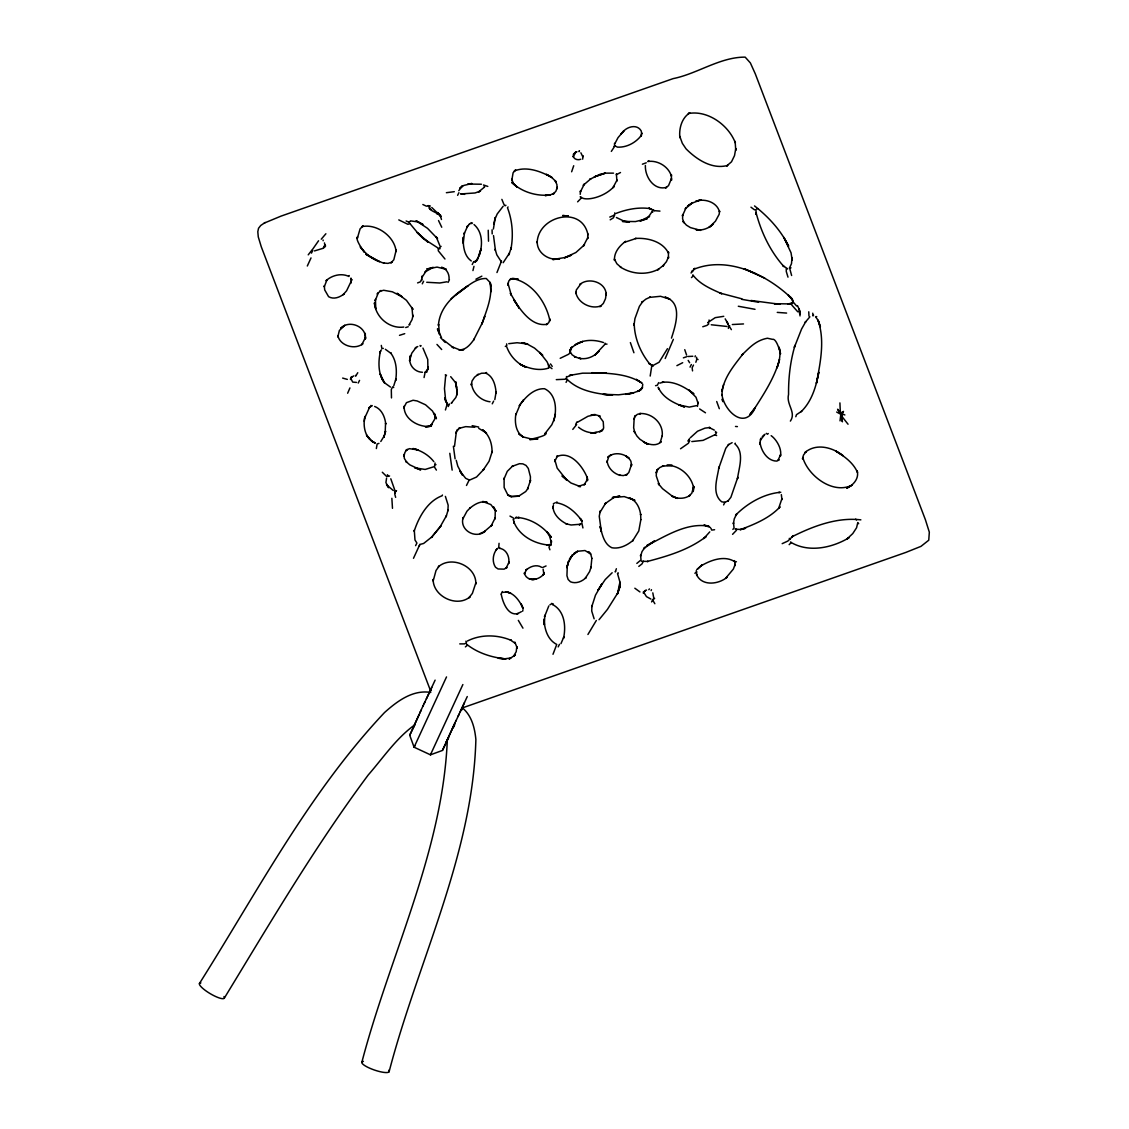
<?xml version="1.0" encoding="UTF-8"?>
<svg xmlns="http://www.w3.org/2000/svg" width="1129" height="1129" viewBox="0 0 1129 1129"><rect width="100%" height="100%" fill="white"/><g stroke="black" fill="none" stroke-linecap="round" stroke-linejoin="round"><path stroke-width="1.5" d="M691.075 273.049L692.387 270.452M457.132 391.834L455.594 381.743L457.132 391.834L457.132 390.803L456.723 395.023L457.189 393.541L455.862 397.464L451.233 403.265L452.066 402.616M364.272 421.315L364.907 416.46C362.677 426.254 365.062 438.927 375.336 443.062L371.568 441.072L374.687 442.822M417.603 282.899L420.369 281.841L421.738 279.145M440.366 216.514L440.409 214.919M350.964 278.073L350.78 283.21L350.936 281.798L346.589 290.788L343.089 294.74L344.19 293.794C339.928 297.294 333.747 299.778 328.595 296.673L324.7 289.899L324.291 285.764L324.291 286.738L327.043 279.682L326.013 280.74C331.94 275.222 341.494 272.837 348.96 276.478L349.214 275.547M440.225 215.314L441.481 219.478M454.507 446.294L456.37 431.631L455.89 433.183L457.838 429.472L456.92 430.516L459.828 428.018L458.727 428.441L465.698 426.635L474.829 427.242M490.861 291.846L490.254 282.49C492.78 296.715 486.317 310.785 481.9 324.037L484.764 316.36L484.256 317.729M550.952 545.208L551.404 540.862L551.432 542.442L549.287 535.428L546.619 531.59L551.375 537.249C543.374 526.566 531.18 518.677 517.717 517.491L519.312 517.548L515.304 517.985L516.419 517.04M796.622 306.015L792.925 301.739L792.981 300.116M754.722 408.317C764.516 392.963 774.692 377.269 779.532 359.53L777.02 367.885C779.433 361.379 781.085 353.236 779.038 347.111C783.117 366.572 778.29 337.726 772.462 339.335L767.395 338.234C756.176 340.379 750.108 346.998 741.993 354.958L743.235 353.589C733.892 365.782 722.221 379.019 721.953 395.178L721.911 394.515C724.07 410.617 744.731 431.165 755.287 407.569L750.023 414.399L755.287 407.569M728.388 328.412L728.459 326.521L729.701 325.815M812.753 313.185L813.021 315.937L813.614 315.174M421.71 280.5L421.893 276.168L421.766 277.734L426.169 270.946L425.012 271.976L433.211 267.319L426.72 269.097L437.036 267.093L446.28 269.309L441.566 267.291C446.717 268.73 449.483 274.149 449.074 279.258M501.459 261.999L496.816 254.844L495.151 249.34L495.419 250.328L493.514 235.594M582.677 159.147L582.945 155.675L582.832 156.846L580.885 152.81M696.607 357.23L696.537 358.5L698.032 359.601M395.221 493.218L395.319 491.397L396.533 490.621M689.41 438.772L688.097 441.368M650.191 376.056L651.729 366.149L659.068 362.254L667.451 348.692M567.379 379.767L566.066 382.364M376.352 448.552L377.142 443.965L378.963 443.387M576.651 424.546L572.784 429.387M493.401 228.989L495.264 217.516L493.825 223.867M498.736 547.339L499.06 543.317M365.387 338.898L365.5 337.458L361.774 344.754L362.861 343.696C355.099 350.202 340.083 345.827 337.853 335.694L337.811 336.879L339.377 330.487L344.797 325.279L340.619 328.398C348.917 319.295 366.727 326.45 365.387 338.898L365.26 333.351L365.288 334.65M580.221 194.343L580.56 190.759L580.334 191.972L584.356 184.013L583.227 185.325L590.89 178.721L589.804 179.342L599.88 174.374L605.285 173.146L594.32 176.844L605.469 173.146L613.499 173.146M693.573 487.897L693.234 491.609L693.714 486.486L691.767 493.288L689 495.998L690.017 495.363C684.654 499.089 677.555 499.117 671.84 496.167L677.471 498.411L671.6 495.645L662.497 488.645L658.235 483.522L659.364 485.047L656.245 475.859L656.499 471.597L656.274 472.952L657.826 469.255L656.683 470.44L659.745 467.575L663.612 465.825L662.342 466.206L672.235 465.36L666.787 465.331C679.277 465.049 691.512 475.662 693.573 487.897L693.714 486.486M312.747 250.553L311.435 253.15M576.919 421.95L575.607 424.546M553.393 505.185L553.069 508.219L552.914 506.596C553.365 514.951 560.365 520.963 567.421 524.336L565.954 523.743L571.105 524.999L580.362 524.237L579.318 524.985L581.872 523.15L582.931 527.949M715.476 432.421L715.574 431.419M614.571 143.341L614.458 144.399L618.015 137.667L623.956 130.724L620.837 134.012M380.798 441.495L384.34 435.709L383.804 437.304L385.172 432.76L385.568 423.065L385.751 424.137C384.989 417.038 381.785 409.178 374.645 406.454M358.203 383.07L359.558 380.388M582.211 520.413L582.014 521.937L580.334 518.536L581.252 519.904C575.113 511.719 566.363 504 555.863 502.715L557.006 501.968M424.067 377.552L425.125 372.302L428.131 369.141L427.298 370.1M445.433 409.968L447.296 403.745L444.685 397.958L445.786 401.656L444.473 388.63L445.673 375.562M710.931 528.259L711.707 530.108L714.586 529.727M580.235 196.686L581.11 198.238L577.625 201.837M522.671 611.226L522.91 609.801M604.763 344.486L594.757 355.155L599.203 350.964C594.263 356.581 586.84 359.883 579.346 358.302L580.983 358.712L574.492 356.82L576.016 357.3L572.093 354.816L570.046 351.514L570.117 352.643L570.921 347.817L570.117 352.643L568.677 354.21L560.196 358.302M651.602 601.926L652.915 599.33M622.982 131.754C627.484 126.519 637.193 123.795 641.23 130.978L641.738 134.111L641.794 133.01L640.623 136.299L641.611 135.014C636.135 142.522 626.835 147.659 617.422 147.123L614.966 145.881L611.325 151.385M581.28 197.152C584.328 201.202 603.422 198.309 614.19 186.341L612.991 187.682L617.027 180.033L616.871 181.12L616.42 173.781M492.258 403.829L493.627 401.134M458.924 192.734L457.612 195.331M423.601 281.248L422.288 283.845M658.687 382.59L657.332 385.271L655.554 385.681M642.754 384.199L642.203 388.559L642.472 387.346L640.341 390.267L641.385 388.912L637.603 391.467L639.79 390.535L632.028 393.315L625.621 394.36L633.595 392.92L618.579 394.825L603.154 394.303L612.525 395.235C596.183 393.725 578.006 390.902 566.179 378.413M484.242 187.075L484.539 185.777M840.032 420.863L840.992 412.932M555.44 413.934L553.746 420.835C557.091 409.94 556.244 394.049 544.503 388.715C533.551 388.277 525.154 397.549 519.255 405.748L523.475 400.005L522.642 401.148M472.938 270.579L473.968 266.345M448.227 406.553L449.54 403.956M553.746 420.835L554.085 419.438L551.827 424.772L544.898 433.705L545.815 432.859C549.146 437.064 514.457 441.481 537.94 438.856L531.942 439.209M386.555 478.273L385.92 482.605L388.686 487.714L386.513 484.778L393.301 490.522M409.7 735.233L421.131 710.197M411.521 731.634L409.714 735.219L414.089 747.215L430.459 754.821L442.441 750.446L452.87 727.556M314.469 250.92L323.289 248.253L324.94 244.725L324.969 245.656L324.46 242.904M723.59 384.566L721.84 390.987L722.165 389.815M695.027 356.835L695.323 355.818M426.818 371.737L428.258 366.742L427.905 368.266L427.736 359.445L422.952 348.085M445.39 496.393L448.157 505.185L447.917 510.76L448.128 509.885L446.096 516.814L446.435 515.727L439.971 527.116L431.391 537.503L440.931 525.846L439.971 527.116M364.695 418.083L369.649 407.146L368.83 407.95L372.217 405.565M385.172 432.76L385.638 431.193L383.804 437.304M469.099 480.305L476.537 477.031L483.833 469.354L483.043 470.285L489.069 461.281L492.216 451.431L492.004 452.588C492.343 444.205 489.52 435.117 482.662 429.867L486.514 433.042L478.738 428.357M579.29 150.834L579.05 151.653L579.487 150.905M671.473 338.121C675.608 325.194 683.116 302.628 665.052 297.082L669.426 298.973M502.391 591.511L501.078 594.108M790.371 421.103C796.552 412.127 785.967 404.591 788.564 394.416C788.395 377.862 790.286 361.224 795.014 345.333L794.336 347.365L801.604 328.976L805.781 321.624L805.217 322.301L809.888 316.826M494.812 399.595L496.097 391.975L496.139 393.414C495.659 385.85 493.5 376.423 485.809 373.149L481.518 373.233L477.271 374.983L478.273 374.292L474.533 377.241L472.049 380.967L471.273 385.144L471.527 383.662C472.557 392.991 480.813 400.724 490.042 401.783M361.887 1062.121C389.745 955.713 442.286 852.55 447.267 741.16M389.11 1071.703C417.744 961.739 472.825 854.865 475.873 739.481C474.744 727.993 471.837 716.026 462.721 708.123M695.845 362.268L696.72 359.544M617.464 593.91L619.863 586.925L617.464 593.91L619.962 582.084L619.638 587.39L619.793 581.562L617.507 573.518M321.257 239.193L325.886 233.759M795.804 416.714L796.495 414.668L801.759 411.168L801.11 411.704C811.836 401.359 816.126 386.471 818.807 372.231L816.408 383.338C820.303 362.832 825.144 340.309 817.946 320.128L820.402 326.944L818.581 321.073L815.561 316.713L816.747 316.6M552.998 654.284L556.752 644.447C547.89 639.96 544.347 629.502 544.093 619.017L544.347 624.916L544.827 615.319L544.503 616.773L548.793 605.963M571.641 171.777L573.715 165.737M496.958 272.541L501.502 261.039M419.254 546.055L419.847 544.474L423.643 543.458L432.068 536.769M651.137 590.566L651.461 589.691M690.045 367.123L691.357 364.526M596.31 620.484L587.927 634.484M415.599 545.646L416.911 543.049L414.978 539.972L414.287 530.207L414.16 531.265C418.732 517.138 427.581 501.078 442.145 495.758L442.441 495.01M558.163 646.903L559.476 644.306M723.604 504.903L724.917 502.306L728.388 500.712L727.81 501.177L730.886 497.296L737.801 477.299L737.477 478.767C738.93 467.688 744.787 452.39 734.824 443.796L735.304 443.203M616.378 568.734L615.22 571.951L615.714 571.161M393.767 385.793L395.969 378.723L395.63 380.515C397.112 371.116 396.632 360.461 390.479 352.742L391.142 353.476L385.342 349.284M482.436 322.598L473.672 339.914L474.222 339.123C470.595 344.232 465.882 350.315 458.924 349.891L463.709 349.708L459.475 349.75L451.995 346.815L453.548 347.887L443.669 340.111M673.364 339.335L665.207 358.5M347.647 393.231L349.934 387.924M503.167 262.704L509.447 253.122L508.756 254.956L511.395 247.449L510.901 249.255C513.54 235.538 512.453 220.734 507.457 207.694L508.064 206.96M494.841 219.421L497.212 213.96L503.181 206.226M413.482 558.305L419.847 544.474M307.314 266.007L311.025 257.92M419.184 714.431L413.51 727.034L415.049 723.971M451.896 729.659L446.223 742.247L446.872 741.047M419.748 713.02L423.375 705.188M429.697 692.698L430.671 690.595M430.093 692.021L430.784 690.511M451.783 729.743L453.858 725.425M461.436 710.056L462.819 707.248M453.181 726.709L454.832 723.294M453.9 725.157L456.102 720.401M461.394 710.324L462.114 708.772M423.121 705.907L424.871 701.97M424.179 703.635L427.115 697.172M455.848 721.135L467.265 696.551M457.993 716.506L459.108 714.107M426.381 698.879L435.117 680.138M427.51 696.48L431.744 687.462M460.237 711.693L464.471 702.69M453.265 727.768L454.719 724.663M791.627 275.504L789.538 267.855L791.485 263.72L792.008 257.595L792.191 260.263L791.048 252.811L783.78 237.33L788.649 246.249C780.845 230.161 768.284 216.74 754.539 205.93M381.263 349.877L379.908 352.742L380.445 351.175C378.144 361.619 377.89 374.066 384.58 383.027L380.191 373.967L382.166 379.372M414.188 726.046L414.738 724.903M446.519 676.92L414.075 747.215L414.907 745.662M462.876 684.541L430.431 754.835L431.01 753.777M448.608 737.689L447.451 740.116M413.68 727.132L411.887 730.858M446.915 741.259L442.497 750.362M466.489 485.47L469.212 479.952L465.698 478.343L459.828 470.976L462.551 475.182M448.382 737.914L447.267 740.229M472.204 264.539L473.517 261.942L476.579 261.18L473.728 261.688M355.649 376.098L356.072 375.237M312.55 249.396L318.561 240.773M458.783 190.674L462.467 185.735L459.701 188.402L463.92 185.41L471.95 183.519L467.872 184.041L481.406 184.225M496.816 549.117C492.794 554 491.919 561.917 495.532 567.252L498.072 568.96L504.098 569.143L506.949 567.464L506.046 568.367L509.038 562.059L508.643 563.498C509.998 557.006 506.314 548.793 499.074 548.285L499.695 547.579M764.982 434.242L760.452 440.084L760.791 438.264L759.817 444.134L760.015 442.399C761.017 450.796 767.438 461.112 776.738 461.084L779.137 459.771L777.966 460.477L780.591 454.662L780.435 456.102C782.228 448.255 775.75 438.842 771.163 435.681M520.144 404.535L515.77 414.865L515.939 413.651C514.485 421.921 515.572 432.294 523.306 437.177L518.832 433.861L523.291 436.979L532.225 439.195M617.845 592.824L607.43 609.406L599.033 619.708M608.785 456.553L607.021 462.184L607.077 460.971C607.868 468.013 613.541 473.615 620.23 475.408L619.482 475.182L623.293 475.591L627.075 474.434L625.946 475.365L628.811 472.557L631.647 464.16L631.464 465.67L630.956 461.422C629.53 457.584 621.599 453.011 629.192 458.43C623.617 453.082 613.541 451.699 607.712 457.4L611.114 454.691L610.182 455.439M560.972 643.615L563.964 636.657L563.526 638.308C566.236 625.833 564.444 610.704 552.533 604.509L551.756 603.352M617.648 573.687L618.184 572.784M199.452 983.472C257.708 891.176 309.134 792.502 384.509 712.554C397.112 701.264 412.678 689.494 430.742 692.43M224.318 998.121C270.339 922.52 315.316 845.946 368.28 774.903C382.985 758.081 395.616 739.029 413.778 725.58M601.447 584.709L601.955 583.876L597.805 590.509L605.215 579.572L612.158 572.756M355.974 375.647L357.78 372.711M601.955 583.876L595.477 595.181L591.808 606.598L591.963 605.497L591.723 611.057L594.122 618.819M844.845 414.95L841.754 413.778L843.476 411.379L841.895 414.174M692.387 271.779L694.871 268.279L693.573 269.422C727.302 255.337 767.565 274.784 792.092 298.846L788.296 295.064L792.276 299.721L790.921 297.421L792.925 301.739M709.774 531.872L703.762 538.575L706.175 536.473C689.24 549.724 667.846 556.075 647.326 561.466L648.159 561.466L641.413 561.226M475.422 261.73L478.414 257.835L475.422 261.73L477.68 258.682L480.94 249.17L479.006 256.085C482.789 245.826 482.958 232.207 474.025 224.544M690.271 437.798L697.553 431.222L704.99 428.131L709.929 427.524L708.97 427.439L714.304 430.107M570.738 349.002L569.609 350.427L572.572 346.843L570.738 348.127L577.074 343.78L582.705 341.452L575.098 344.867C583.383 339.349 594.32 339.42 603.507 342.553M723.76 316.318L715.221 317.658L707.728 322.612M648.822 589.691L649.443 588.915M732.876 529.402L734.048 527.963L733.511 522.713L733.37 523.828L734.273 518.832L736.771 513.808L735.515 515.276C747.299 503.252 764.008 493.627 780.788 492.272M716.619 432.351L715.264 435.046L716.633 435.554M732.128 442.667L728.191 444.868L728.854 444.346L725.778 448.312L718.623 468.591L718.961 467.053C717.465 478.019 711.411 493.444 721.643 501.784L724.917 502.306M421.089 345.672L420.468 346.363L420.059 345.46M513.088 519.792L514.048 518.705M782.185 543.656L787.887 541.031L793.475 535.583L791.824 536.854C812.965 526.213 836.984 517.04 860.862 519.848M484.581 187.033L478.541 191.93L480.46 191.083L475.027 192.974L460.844 193.934L464.64 194.329L460.985 193.835M383.324 348.381L381.884 348.551L381.306 345.403M575.917 151.921L573.419 154.334L575.917 151.921L573.165 156.931L573.25 155.717C573.504 159.372 577.85 160.445 580.786 159.245M495.984 549.978L497.607 548.327M324.263 247.293L325.618 245.91L323.289 248.253M789.157 544.658L791.147 542.696L790.469 542.061C808.209 553.027 831.96 548.002 848.937 537.785L846.835 539.112L852.762 533.58L856.572 527.751L857.786 522.572L858.661 523.701M449.427 279.724L448.058 282.419M446.534 375.167L445.842 375.816L445.306 374.772M308.217 254.844L312.183 249.749M425.125 372.302L425.887 371.568L426.677 372.387M701.885 565.079L697.172 569.369L701.885 565.079L700.855 566.01C710.437 560.21 724.352 555.031 734.598 561.607L736.447 561.776M691.456 277.593L693.093 276.125L692.825 274.897C699.895 284.367 711.284 289.08 721.77 293.738L719.794 293.004L741.908 298.832M762.287 436.627L764.093 435.032M472.444 222.977L471.724 223.613L471.019 222.611M694.899 573.292L696.565 571.838L696.268 570.611M732.566 534.342L736.475 530.291L736.545 529.332L735.162 529.176L740.864 529.473L745.634 528.231L740.229 529.656C754.468 524.35 769.583 518.169 780.068 506.808L778.629 508.403L781.889 498.778L781.96 499.625L781.339 494.615M469.198 224.29L470.073 223.528L466.87 226.901L467.787 225.8L464.047 233.999L464.485 232.715L463.243 243.271L463.215 237.358C463.073 245.642 463.892 255.747 471.273 260.954M686.63 356.736L683.37 357.851M552.533 604.509L553.266 603.874M491.073 286.441L490.127 282.532L486.274 278.496C474.505 278.157 465.346 288.558 456.102 294.655L468.027 285.764C453.787 294.838 439.548 307.398 438.419 325.477L438.588 324.192L439.562 334.65L437.445 328.835L441.524 337.627M648.794 160.657L647.764 161.532C657.572 159.923 668.608 166.513 671.43 176.166L671.388 174.642L671.459 180.33L671.487 178.523L668.523 185.636L665.56 187.936L666.576 187.343C653.959 190.872 644.828 176.703 645.379 165.455M768.27 433.536L767.452 434.242L766.365 433.367M451.007 298.973L456.906 293.992M485.809 373.149L486.613 372.485M646.268 162.802L642.387 164.199M465.374 646.889L467.081 645.534L466.686 644.292C477.68 653.098 492.117 657.642 506.032 658.899L498.115 658.221L504.169 658.87L510.816 658.009L509.094 659.054L515.374 654.947L513.568 656.175L516.221 651.701L516.786 646.677L517.237 648.145L514.838 642.076M693.488 365.048L692.133 367.744L692.543 370.891M638.802 566.391L641.992 563.921L643.361 561.226M549.95 604.834L550.811 604.184M577.455 422.288L587.983 416.262L595.251 414.597L591.187 414.795L595.251 414.682L600.106 416.149L598.723 415.613L603.239 421.71L603.648 428.074L601.729 430.982L602.703 429.81L599.485 431.758L600.6 431.349L590.989 433.296L596.408 432.59C590.015 433.536 583.439 431.349 578.528 427.242M484.242 531.674L492.075 524.971L490.946 526.269L495.306 517.689L495.081 518.931L495.278 510.407L493.415 506.766L496.125 511.31L490.819 504.55L482.662 501.488L487.121 502.306C480.658 500.556 474.49 504.353 469.706 508.332L470.454 507.598L466.954 511.225L462.904 518.818L463.158 517.519C459.15 530.08 475.563 539.507 485.287 531.223L479.924 533.608M654.622 598.37L653.31 599.273L653.268 601.065L654.848 603.719M429.81 205.746L426.325 206.155L422.853 204.504M636.827 563.413L641.032 559.928L640.58 555.143L640.637 556.145L641.992 551.629L645.054 547.156L643.643 548.708L654.495 540.989L646.917 545.547C665.884 536.021 686.898 522.219 708.941 526.227L703.917 525.041L710.296 527.469M714.544 434.919L703.085 440.366L691.809 441.566M553.337 503.844L554.649 502.969M620.498 172.525L616.251 174.727M264.313 223.048L281.036 216.119L673.138 78.621C697.327 73.794 720.175 56.93 745.182 57.142L750.376 62.942L755.329 73.921L925.399 519.707L929.322 532.154L928.758 540.212L920.954 546.365L905.768 552.448L462.862 707.742M505.312 346.476L506.78 345.53L506.625 343.879M265.16 222.498L260.743 225.475L258.541 228.27L257.807 231.727L258.273 236.892L261.279 246.799L430.304 690.129M441.1 246.362L439.745 247.237L439.788 248.959M435.963 464.583L434.552 465.487L434.609 467.279L436.401 470.101M680.547 448.763L688.394 443.26L689.763 440.578L688.267 440.381M610.196 219.83L613.315 217.883L614.628 215.286M417.772 346.518L415.218 348.071L416.178 347.351L411.76 353.222L409.517 360.701L410.519 355.536C407.442 363.637 414.047 372.133 422.444 372.26M505.905 205.295L505.086 205.788L503.873 204.278L501.869 199.367M409.869 324.545L408.966 325.067L412.057 319.62L413.045 315.203L412.777 316.741L411.958 307.554L412.988 309.445L406.454 300.342L397.098 293.286L401.938 296.645L392.342 291.804L383.662 290.266L379.866 291.338L380.981 290.463L377.128 294.006L378.243 292.947L375.195 300.822L375.449 299.368L375.759 308.81L374.391 302.868C375.661 317.291 389.336 329.019 403.815 327.057M521.372 611.678L516.955 614.007L518.197 613.47C508.064 616.533 502.73 602.223 501.29 594.503M475.902 279.202L481.857 276.153M575.042 152.754L576.933 151.752M439.675 248.14L438.278 248.86L438.306 250.836L444.967 259.007M676.892 365.655L682.692 362.705M646.536 590.044L644.405 591.116L645.393 590.453L643.403 593.346L643.445 591.808L646.451 596.62L650.911 599.062M389.576 475.944L388.701 476.382L387.36 474.716M387.882 476.156L386.838 476.678L382.308 472.247M396.053 491.397L394.938 491.948L394.741 493.98L395.644 497.367M409.841 221.425L408.571 222.032L406.115 220.974M518.493 496.294L525.719 491.538L528.344 487.954L527.539 489.026L530.545 480.291L530.249 481.758L530.447 476.819L528.316 468.45L526.015 465.416L522.868 463.864L519.453 463.694L512.114 466.362L513.018 465.656L507.274 471.343L503.887 479.289L504.098 478.089L504.141 487.502L507.937 495.109L510.915 496.562L518.86 496.195L510.915 496.562L507.697 494.812L511.465 496.605M467.335 641.046C480.883 634.117 497.522 634.54 511.381 640.425L510.181 639.72L515.276 643.431M433.423 466.898L425.153 469.452L414.766 467.815L420.637 469.918L409.841 464.866L405.96 461.507L406.793 462.34L404.365 458.459L403.928 454.465L403.956 455.975L404.986 452.292L407.23 449.356L405.932 450.415L409.347 448.665L417.998 449.878L412.904 448.538C421.004 450.457 428.667 455.015 433.818 461.62M542.654 567.464L546.069 565.954M550.077 194.978L554.353 193.172L553.168 194.188L555.948 191.154L557.274 187.273L557.077 188.769L556.922 184.62L555.101 180.541L556.315 182.009L551.291 176.971L546.337 174.289L551.954 177.592C541.017 171.354 526.608 165.935 514.288 170.973L515.671 169.929L513.102 172.765L511.762 180.612L511.733 179.271L513.399 183.406L517.026 187.061L511.804 182.489C521.824 191.972 536.43 196.446 550.077 194.978L545.067 195.571L546.521 195.402M609.773 217.064L613.357 215.583L614.938 214.185L614.726 212.887M567.534 376.691L572.163 374.828L569.524 375.421L582.55 373.177L606.301 373.163L599.203 372.838M616.095 213.395C626.736 209.288 638.534 206.974 649.909 208.597L649.006 208.188L654.326 210.657L659.957 211.109M353.927 375.844L350.964 377.495L351.923 376.592L350.498 379.485L350.667 378.187L352.728 382.124L356.482 382.421M696.452 405.65L689.24 407.117L678.783 404.888L684.569 406.99C674.225 403.293 662.836 397.958 658.249 387.275L658.63 388.926M659.9 383.168L663.612 381.941L662.06 382.406C673.858 380.628 684.823 387.106 693.898 393.908L688.817 389.999L696 397.239L698.159 403.589L698.061 402.136L697.454 406.384M404.732 333.662L399.497 335.341M702.774 326.747L706.923 325.406L708.716 323.995L708.278 322.711M613.922 146.22L614.966 145.881M405.692 327.551L408.232 326.747M446.872 281.798L439.76 282.998L426.734 282.278M548.553 368.096C539.083 371.215 528.753 368.52 520.074 364.258L525.761 367.179C516.884 363.425 509.983 355.818 506.709 346.801M508.742 343.682L517.096 342.736L527.666 343.95L522.007 342.708L527.709 344.331L534.525 348.085L542.71 355.31L539.718 352.403L547 361.703L549.23 366.516L551.982 368.689M513.596 519.89L514.076 523.207L513.723 521.499C518.761 535.188 533.565 543.486 547.579 544.926L546.648 544.997L550.331 544.474L548.976 547.17L549.908 549.781M446.378 192.706L454.295 191.676M502.603 592.415L506.738 591.921L510.633 593.05L505.82 591.878C514.485 592.852 519.82 601.418 523.277 608.63L521.132 604.001L522.783 608.079M687.9 356.496L692.839 356.256M546.648 544.997L551.051 544.714M756.867 208.738L758.095 208.667M732.326 324.531L743.503 323.938M410.589 220.889L417.984 221.919L422.952 224.488L416.079 220.719L427.496 228.312L437.544 238.699L436.119 236.638L439.858 245.656M789.538 267.855L791.006 267.827M459.757 643.897L464.527 643.883L466.46 642.867L465.896 641.187M726.836 326.45L711.242 324.771M592.09 372.697C608.983 373.304 627.442 373.544 642.034 383.112L636.375 379.457L640.722 382.308M607.007 344.119L605.158 344.063L605.059 343.16M556.287 379.64L565.093 379.231L566.589 378.074L566.462 376.536M777.26 312.394L786.603 313.072M735.501 426.452L737.406 426.607M750.94 300.469L779.984 304.308L774.353 303.701L790.526 303.927L788.084 304.124L793.207 302.417L791.697 303.362L791.852 305.112L797.78 311.802M487.799 186.412L483.494 184.973M758.575 302.247L741.795 299.34M755.019 309.304L738.31 306.255M472.162 425.675L478.682 427.058M342.637 378.088L347.337 379.4M438.927 214.171L436.641 213.508L439.647 214.764M428.032 205.563L430.05 206.198M836.66 412.029L842.206 415.091L837.591 409.234L840.371 413.369L839.92 402.898M841.02 412.96L841.345 415.726L848.048 424.222M670.005 299.227L660.521 296.292L649.641 297.379L650.318 297.068L645.901 299.114L641.625 302.516L642.74 301.556L639.395 306.368L634.935 318.604L634.032 325.251L634.216 323.642C634.484 338.192 640.524 352.643 649.641 363.834M755.555 273.684L743.997 268.66L764.785 278.186M439.929 214.849L432.097 210.798L429.02 207.665L430.572 209.768L429.584 207.609M649.006 208.188L654.326 210.657M438.151 248.098L422.768 238.177L417.236 232.546L427.891 242.086L417.998 233.308L409.898 223.528M541.61 567.294C536.487 563.992 529.713 566.504 525.719 570.47L526.749 569.284L524.308 573.871L524.505 572.671C525.013 578.246 530.898 580.419 536.303 579.022L532.338 579.614L529.092 578.782C534.483 580.814 540.565 578.076 544.079 573.857L543.007 575.028L544.051 572.558L543.811 573.885L543.12 569.171M350.893 279.216L352.248 279.907M390.479 387.064L384.82 382.999L381.955 379.034M509.983 516.08L513.314 517.943M398.791 219.901L408.006 224.346L409.46 223.584L409.375 221.651M616.42 217.53L624.083 221.171L629.474 221.947L622.404 221.425L635.458 221.566L647.157 218.758L640.115 221.086L649.598 216.246L648.088 217.516L652.52 210.954L652.661 212.308M636.375 379.457L637.405 380.12M699.641 408.952L705.484 412.805M393.711 387.557L392.666 386.824L391.311 389.519L391.481 397.93M634.837 588.223L639.945 591.935M750.968 207.186L754.44 209.796L755.978 209.669L756.105 214.425L756.049 212.562C761.2 232.32 770.274 251.442 784.006 266.684L782.764 265.456L787.633 268.829L786.264 268.815L786.278 271.524L788 277.155M431.772 207.51L440.959 216.429L437.544 212.506L439.562 215.018M369.324 438.786L366.459 435.074L372.217 441.439M450.697 376.677L455.41 382.449L456.765 387.205M731.38 329.64L728.897 325.759M445.235 342.468L440.451 337.515M855.683 519.128L856.516 520.003M441.679 349.524L436.965 344.43M789.256 538.335L790.145 539.295M447.296 403.745L448.044 404.803L445.757 401.543M370.933 405.424L371.526 406.285M550.515 363.919L552.222 366.417M462.636 475.295L457.795 466.192L456.243 460.322M688.182 360.405L689.636 362.748M518.338 620.371L522.953 628.161M725.185 318.858L728.007 323.868L726.582 321.243M841.754 413.778L840.907 412.226L841.797 415.162M438.532 220.55L441.735 227.239M798.725 308.499L800.306 313.904M390.789 478.781L395.065 490.903M797.483 305.634L800.193 311.618M840.583 411.986L842.403 416.149M727.358 322.64L728.784 325.999M721.925 399.285L722.885 401.628M719.314 408.684L716.703 401.515M633.919 352.742L630.377 342.595M684.753 349.68L686.601 355.099M652.802 592.852L653.874 598.638M841.246 415.641L842.389 421.809L841.345 415.726M709.04 320.015L709.308 321.567M455.086 458.811L453.378 446.251M449.808 453.308L452.164 470.116M800.038 315.922L799.388 311.039L799.544 313.297M734.499 560.605L735.219 565.558L735.148 564.331L733.384 569.044L725.608 578.33L727.118 577.215C718.552 584.455 701.843 586.515 696.494 574.506L696.762 575.409L696.565 571.838M391.862 498.312L392.483 508.318M808.759 311.802L808.971 316.134M492.075 229.822L492.188 233.929M488.518 241.197L488.222 230.245M779.151 492.061L779.151 492.823M323.12 239.997L323.12 240.745M435.004 462.975L435.004 464.414M223.994 996.512A14.437 3.316 30.7 0 1 210.389 993.76A14.437 3.316 30.7 0 1 200.877 982.893M388.701 1070.278A14.437 3.288 19 0 1 373.995 1069.883A14.437 3.288 19 0 1 363.383 1061.373M735.769 148.562L735.755 150.369L735.134 141.407L735.374 142.946C728.671 125.121 707.643 109.88 688.337 113.549L689.819 112.829C681.648 118.037 678.882 128.508 679.856 137.696L679.743 136.214L682.325 143.298L686.009 148.802C696.565 159.471 712.173 169.787 727.768 165.398L726.723 165.935L731.507 161.8L734.499 155.661L735.769 148.562M587.743 234.028L587.687 238.572L587.969 237.217L583.411 246.037L584.483 244.767L575.889 252.515L564.5 257.793L571.5 255.112L565.615 257.412L552.773 259.557L559.674 258.851C549.103 261.081 536.797 252.995 537.235 241.634L537.15 242.763C537.926 215.808 582.07 204.871 588.011 234.945L587.743 234.028M668.481 252.063L668.396 258.259L668.551 256.918L666.392 261.73L662.624 266.162L663.796 265.103L657.642 269.873L658.771 269.069C646.818 275.476 631.647 274.333 620.357 267.008L621.077 267.46L616.871 263.749L614.388 259.077L614.529 260.432C613.809 252.444 619.581 245.713 625.678 241.31L624.337 242.368L636.163 238.431L635.415 238.459C647.651 237.612 662.681 241.394 668.523 253.192L668.481 252.063M591.85 558.333L590.904 567.943L591.13 566.97L589.62 571.542L585.316 578.288L586.233 577.371C582.31 581.506 576.002 584.102 570.484 581.802L568.127 579.473L566.941 575.719L567.266 566.25L568.607 561.169L566.899 567.647L568.169 562.75L572.572 554.776L569.369 559.434L571.867 555.849L577.611 551.277L574.012 553.549L577.611 551.277L585.005 550.529L590.707 554.014L588.491 551.714L590.707 554.014L591.85 558.333M682.735 214.609L682.593 218.786L683.906 222.681L683.017 221.383L686.432 225.151L690.482 227.621L700.615 230.372L695.972 229.639C702.407 230.923 708.857 228.298 713.457 223.838L709.083 227.437L715.433 221.228L719.173 214.298L719.596 210.925L719.512 211.998C717.296 202.218 704.524 198.041 695.76 201.329L700.996 199.777L691.428 203.375L687.448 206.184L692.698 202.599L685.176 208.893L686.206 207.524L682.382 215.893L682.735 214.609M606.259 293.441L606.202 294.867C606.202 282.236 588.773 276.887 579.854 284.423L580.899 283.76L576.298 290.012L575.875 293.498L575.79 292.256C577.639 303.009 591.257 309.826 601.122 305.804L599.922 306.721L603.338 303.433L605.497 298.705L606.259 293.441M475.888 582.733L475.831 584.102C476.65 566.095 451.247 555.129 438.278 566.885L439.223 565.996L436.02 570.498L433.183 580.969L433.141 579.473C433.099 596.549 457.189 607.966 470.073 596.761L468.874 597.848L472.374 593.402L475.888 582.733M507.994 283.407L507.895 285.214L508.727 281.093L511.112 278.524L510.139 279.484L513.695 278.496L518.239 279.202L512.143 278.51C531.703 281.7 546.38 302.191 549.922 320.904L549.922 318.999L548.835 322.527L546.323 324.658L547.537 324.178C532.182 327.339 521.076 310.743 513.653 299.608L519.284 308.302L510.322 293.23L511.381 295.318L507.994 283.407M404.196 406.299C403.335 419.268 419.734 428.258 431.377 426.155L425.323 426.79L429.062 426.353L432.082 424.448L430.841 425.562L434.721 419.155L435.3 415.514L435.173 416.982L434.326 413.341L436.415 418.718L432.534 411.055L425.562 404.803L417.151 400.964L413.059 400.259L406.44 402.672L403.73 407.851L404.196 406.299M396.223 249.932L396.081 251.598C394.84 236.427 376.522 223.316 361.901 226.675L363.086 225.842L360.095 228.848L357.314 238.374L357.54 236.864C353.687 240.054 372.457 262.21 360.236 246.828C365.246 253.263 371.667 259.035 379.485 261.674C348.932 244.344 378.032 262.422 384.354 263.184L383.55 262.986L387.981 263.382L392.045 262.097L390.959 262.944L393.823 259.769L396.223 249.932M640.849 519.65L638.788 530.969L632.607 540.932L633.27 540.17C627.428 545.166 619.779 549.16 611.89 547.763C603.902 544.009 602.223 534.186 600.092 526.495L601.39 531.83L599.245 516.292L600.275 510.915L599.894 512.538L605.892 502.758L604.946 503.802L614.303 497.197L619.863 496.083L612.341 497.55L624.224 496.591L634.921 500.316L629.375 497.931C636.375 500.5 639.875 507.909 640.665 514.923L640.609 514.02L640.849 519.65M554.875 459.997L554.692 461.563L557.5 455.777L556.639 456.737C570.3 450.019 583.058 466.7 587.405 478.16L587.08 476.678L587.447 480.686L587.659 478.978L584.074 484.948L585.175 484.073L578.429 486.373L580.475 486.655L571.006 483.014L562.016 475.888L566.8 480.234L557.176 468.126L554.875 459.997M662.201 435.85L660.183 442.54L661.227 441.608C656.57 446.689 648.78 444.643 643.417 441.905L647.834 444.36L639.945 439.28L636.954 436.076L634.131 431.207L634.808 432.633L633.651 427.778L634.188 417.942L633.905 419.339L635.613 415.599L634.54 416.657L637.377 414.357L640.693 413.553L639.578 413.595C651.814 412.579 663.64 423.262 662.201 435.85M802.804 457.57L802.507 458.924L803.523 455.001L806.275 451.501L805.062 452.419C816.267 442.935 832.567 447.267 843.038 455.679L835.531 450.923C844.252 456.285 853.326 462.721 857.49 472.416L857.193 470.934C859.31 478.527 853.199 485.343 846.665 488.208L852.127 485.117C833.075 494.798 808.124 475.958 802.804 457.57M549.103 366.558L548.708 367.983L548.482 364.611L549.23 366.516M568.282 216.006L562.75 215.526L568.282 216.006M652.435 365.415L649.02 363.552L653.112 366.092L652.435 365.415"/></g></svg>
